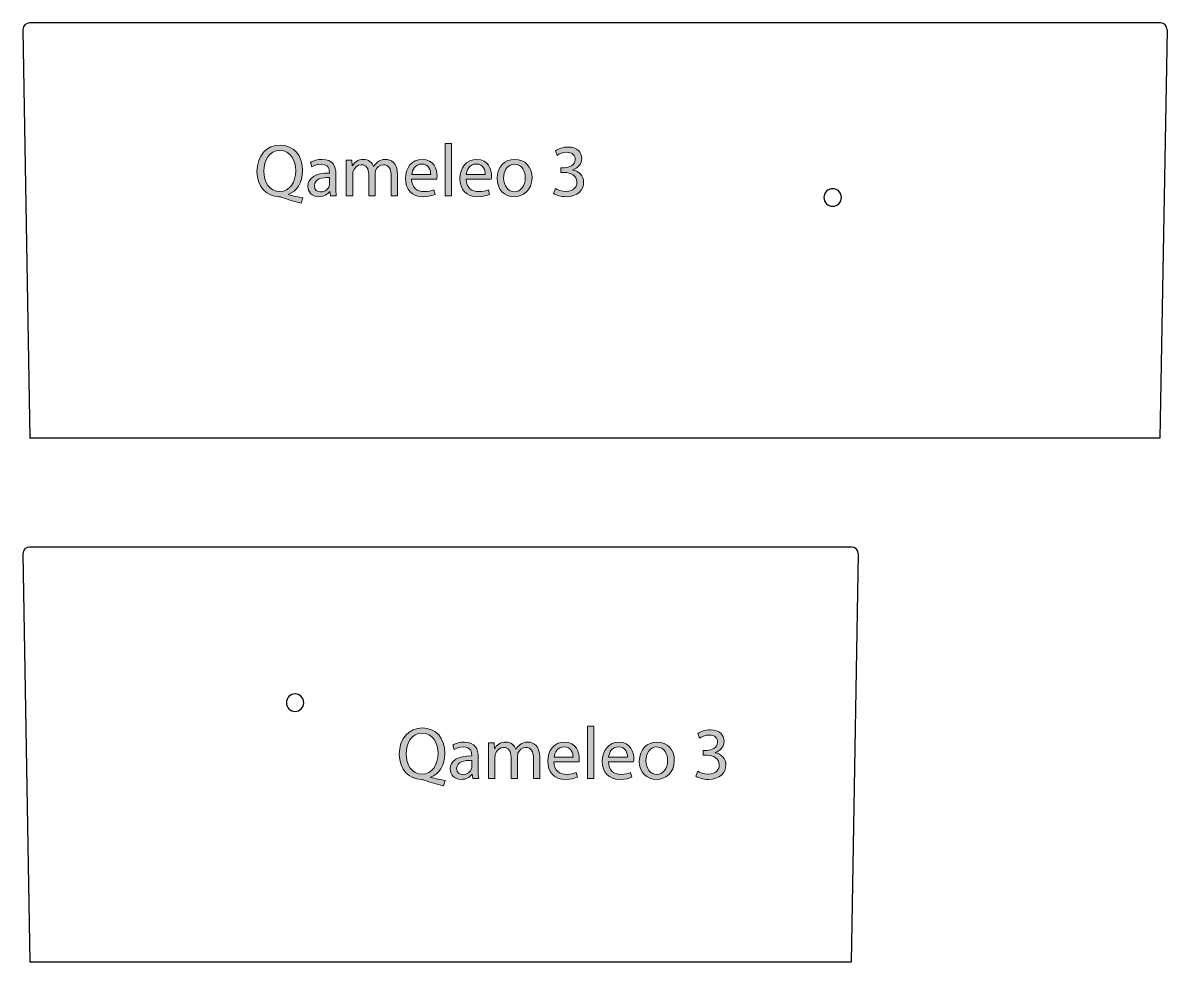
# Model space of a CAD drawing. Header units: inches. Extents: x 10 to 206, y 10 to 171.
import ezdxf

# ---------------------------------------------------------------- set-up
doc = ezdxf.new("R2010")
doc.units = ezdxf.units.IN
doc.header["$MEASUREMENT"] = 0
doc.layers.add('Calque 1', color=7, linetype='Continuous')

# ---------------------------------------------------------------- blocks, each defined once
blk = doc.blocks.new('block 2')
at = {"layer": 'Calque 1', "color": 7, "lineweight": 25, "true_color": 0xffffff}
blk.add_lwpolyline([(153.43, 80.11), (152.2, 10)], dxfattribs=at)
blk = doc.blocks.new('block 3')
at = {"layer": 'Calque 1', "color": 7, "lineweight": 25, "true_color": 0xffffff}
blk.add_lwpolyline([(10, 80.11), (11.22, 10)], dxfattribs=at)
blk = doc.blocks.new('block 4')
at = {"layer": 'Calque 1', "color": 7, "lineweight": 25, "true_color": 0xffffff}
blk.add_lwpolyline([(152.27, 81.28), (11.16, 81.28)], dxfattribs=at)
blk = doc.blocks.new('block 5')
at = {"layer": 'Calque 1', "color": 7, "lineweight": 25, "true_color": 0xffffff}
blk.add_open_spline([(11.16, 81.28), (10.52, 81.28), (10, 80.77), (10, 80.13), (10, 80.12), (10, 80.11), (10, 80.11)], degree=3, knots=[0, 0, 0, 0, 1, 1, 1, 2, 2, 2, 2], dxfattribs=at)
blk = doc.blocks.new('block 6')
at = {"layer": 'Calque 1', "color": 7, "lineweight": 25, "true_color": 0xffffff}
blk.add_open_spline([(153.43, 80.11), (153.44, 80.75), (152.93, 81.27), (152.29, 81.28), (152.29, 81.28), (152.28, 81.28), (152.27, 81.28)], degree=3, knots=[0, 0, 0, 0, 1, 1, 1, 2, 2, 2, 2], dxfattribs=at)
blk = doc.blocks.new('block 7')
at = {"layer": 'Calque 1', "color": 7, "lineweight": 25, "true_color": 0xffffff}
blk.add_lwpolyline([(152.2, 10), (11.22, 10)], dxfattribs=at)
blk = doc.blocks.new('block 8')
at = {"layer": 'Calque 1', "true_color": 0x1a171b}
h = blk.add_hatch(color=179, dxfattribs=at)
h.dxf.hatch_style = 2
edge = h.paths.add_edge_path()
edge.add_spline(control_points=[(82.19, 40.25), (81.03, 40.56), (79.9, 40.9), (78.91, 41.24), (78.72, 41.3), (78.56, 41.37), (78.39, 41.37), (76.35, 41.44), (74.62, 42.94), (74.62, 45.71), (74.62, 48.45), (76.28, 50.22), (78.59, 50.22), (80.93, 50.22), (82.44, 48.42), (82.44, 45.89), (82.44, 43.68), (81.43, 42.28), (80, 41.77), (80, 41.77), (80, 41.72), (80, 41.72), (80.85, 41.51), (81.78, 41.3), (82.5, 41.18), (82.5, 41.18), (82.19, 40.25), (82.19, 40.25)], knot_values=[0, 0, 0, 0, 1, 1, 1, 2, 2, 2, 3, 3, 3, 4, 4, 4, 5, 5, 5, 6, 6, 6, 7, 7, 7, 8, 8, 8, 9, 9, 9, 9], degree=3, periodic=1)
edge = h.paths.add_edge_path()
edge.add_spline(control_points=[(81.27, 45.83), (81.27, 47.55), (80.38, 49.32), (78.57, 49.32), (76.7, 49.32), (75.79, 47.59), (75.79, 45.74), (75.79, 43.91), (76.78, 42.27), (78.53, 42.27), (80.28, 42.27), (81.27, 43.88), (81.27, 45.83)], knot_values=[0, 0, 0, 0, 1, 1, 1, 2, 2, 2, 3, 3, 3, 4, 4, 4, 4], degree=3, periodic=1)
h = blk.add_hatch(color=179, dxfattribs=at)
h.dxf.hatch_style = 2
h.paths.add_polyline_path([(106.91, 50.52), (108.03, 50.52), (108.03, 41.51), (106.91, 41.51)])
h = blk.add_hatch(color=179, dxfattribs=at)
h.dxf.hatch_style = 2
edge = h.paths.add_edge_path()
edge.add_spline(control_points=[(125.85, 42.78), (126.17, 42.59), (126.89, 42.27), (127.68, 42.27), (129.1, 42.27), (129.56, 43.17), (129.55, 43.87), (129.53, 45.03), (128.49, 45.52), (127.41, 45.52), (127.41, 45.52), (126.79, 45.52), (126.79, 45.52), (126.79, 45.52), (126.79, 46.36), (126.79, 46.36), (126.79, 46.36), (127.41, 46.36), (127.41, 46.36), (128.22, 46.36), (129.25, 46.78), (129.25, 47.76), (129.25, 48.42), (128.83, 49), (127.81, 49), (127.15, 49), (126.51, 48.71), (126.16, 48.45), (126.16, 48.45), (125.85, 49.27), (125.85, 49.27), (126.29, 49.58), (127.13, 49.9), (128.02, 49.9), (129.65, 49.9), (130.38, 48.94), (130.38, 47.93), (130.38, 47.07), (129.86, 46.35), (128.86, 45.98), (128.86, 45.98), (128.86, 45.95), (128.86, 45.95), (129.88, 45.76), (130.69, 45), (130.7, 43.84), (130.7, 42.52), (129.66, 41.37), (127.69, 41.37), (126.76, 41.37), (125.95, 41.66), (125.55, 41.93), (125.55, 41.93), (125.85, 42.78), (125.85, 42.78)], knot_values=[0, 0, 0, 0, 1, 1, 1, 2, 2, 2, 3, 3, 3, 4, 4, 4, 5, 5, 5, 6, 6, 6, 7, 7, 7, 8, 8, 8, 9, 9, 9, 10, 10, 10, 11, 11, 11, 12, 12, 12, 13, 13, 13, 14, 14, 14, 15, 15, 15, 16, 16, 16, 17, 17, 17, 18, 18, 18, 18], degree=3, periodic=1)
h = blk.add_hatch(color=179, dxfattribs=at)
h.dxf.hatch_style = 2
edge = h.paths.add_edge_path()
edge.add_spline(control_points=[(88.16, 42.98), (88.16, 42.45), (88.18, 41.93), (88.25, 41.51), (88.25, 41.51), (87.24, 41.51), (87.24, 41.51), (87.24, 41.51), (87.15, 42.28), (87.15, 42.28), (87.15, 42.28), (87.12, 42.28), (87.12, 42.28), (86.77, 41.8), (86.11, 41.37), (85.24, 41.37), (83.99, 41.37), (83.36, 42.24), (83.36, 43.13), (83.36, 44.62), (84.68, 45.43), (87.05, 45.42), (87.05, 45.42), (87.05, 45.55), (87.05, 45.55), (87.05, 46.04), (86.91, 46.97), (85.65, 46.96), (85.07, 46.96), (84.47, 46.79), (84.04, 46.5), (84.04, 46.5), (83.79, 47.25), (83.79, 47.25), (84.3, 47.57), (85.05, 47.78), (85.82, 47.78), (87.7, 47.78), (88.16, 46.5), (88.16, 45.28), (88.16, 45.28), (88.16, 42.98), (88.16, 42.98)], knot_values=[0, 0, 0, 0, 1, 1, 1, 2, 2, 2, 3, 3, 3, 4, 4, 4, 5, 5, 5, 6, 6, 6, 7, 7, 7, 8, 8, 8, 9, 9, 9, 10, 10, 10, 11, 11, 11, 12, 12, 12, 13, 13, 13, 14, 14, 14, 14], degree=3, periodic=1)
edge = h.paths.add_edge_path()
edge.add_spline(control_points=[(87.08, 44.64), (85.86, 44.67), (84.47, 44.45), (84.47, 43.26), (84.47, 42.52), (84.96, 42.19), (85.52, 42.19), (86.33, 42.19), (86.85, 42.7), (87.03, 43.22), (87.06, 43.35), (87.08, 43.48), (87.08, 43.58), (87.08, 43.58), (87.08, 44.64), (87.08, 44.64)], knot_values=[0, 0, 0, 0, 1, 1, 1, 2, 2, 2, 3, 3, 3, 4, 4, 4, 5, 5, 5, 5], degree=3, periodic=1)
h = blk.add_hatch(color=179, dxfattribs=at)
h.dxf.hatch_style = 2
edge = h.paths.add_edge_path()
edge.add_spline(control_points=[(89.96, 45.99), (89.96, 46.64), (89.94, 47.15), (89.91, 47.65), (89.91, 47.65), (90.89, 47.65), (90.89, 47.65), (90.89, 47.65), (90.94, 46.65), (90.94, 46.65), (90.94, 46.65), (90.98, 46.65), (90.98, 46.65), (91.32, 47.24), (91.89, 47.78), (92.92, 47.78), (93.74, 47.78), (94.38, 47.27), (94.65, 46.55), (94.65, 46.55), (94.67, 46.55), (94.67, 46.55), (94.86, 46.91), (95.12, 47.16), (95.37, 47.35), (95.74, 47.63), (96.13, 47.78), (96.72, 47.78), (97.54, 47.78), (98.75, 47.25), (98.75, 45.11), (98.75, 45.11), (98.75, 41.51), (98.75, 41.51), (98.75, 41.51), (97.66, 41.51), (97.66, 41.51), (97.66, 41.51), (97.66, 44.98), (97.66, 44.98), (97.66, 46.17), (97.21, 46.87), (96.32, 46.87), (95.67, 46.87), (95.19, 46.4), (94.99, 45.86), (94.94, 45.7), (94.9, 45.51), (94.9, 45.31), (94.9, 45.31), (94.9, 41.51), (94.9, 41.51), (94.9, 41.51), (93.81, 41.51), (93.81, 41.51), (93.81, 41.51), (93.81, 45.19), (93.81, 45.19), (93.81, 46.17), (93.38, 46.87), (92.53, 46.87), (91.84, 46.87), (91.32, 46.31), (91.14, 45.75), (91.08, 45.6), (91.05, 45.39), (91.05, 45.2), (91.05, 45.2), (91.05, 41.51), (91.05, 41.51), (91.05, 41.51), (89.96, 41.51), (89.96, 41.51), (89.96, 41.51), (89.96, 45.99), (89.96, 45.99)], knot_values=[0, 0, 0, 0, 1, 1, 1, 2, 2, 2, 3, 3, 3, 4, 4, 4, 5, 5, 5, 6, 6, 6, 7, 7, 7, 8, 8, 8, 9, 9, 9, 10, 10, 10, 11, 11, 11, 12, 12, 12, 13, 13, 13, 14, 14, 14, 15, 15, 15, 16, 16, 16, 17, 17, 17, 18, 18, 18, 19, 19, 19, 20, 20, 20, 21, 21, 21, 22, 22, 22, 23, 23, 23, 24, 24, 24, 25, 25, 25, 25], degree=3, periodic=1)
h = blk.add_hatch(color=179, dxfattribs=at)
h.dxf.hatch_style = 2
edge = h.paths.add_edge_path()
edge.add_spline(control_points=[(101.17, 44.38), (101.2, 42.87), (102.15, 42.24), (103.28, 42.24), (104.08, 42.24), (104.58, 42.38), (104.98, 42.56), (104.98, 42.56), (105.19, 41.76), (105.19, 41.76), (104.79, 41.58), (104.11, 41.37), (103.13, 41.37), (101.24, 41.37), (100.11, 42.63), (100.11, 44.48), (100.11, 46.33), (101.2, 47.78), (102.99, 47.78), (105.01, 47.78), (105.53, 46.03), (105.53, 44.9), (105.53, 44.67), (105.52, 44.51), (105.49, 44.38), (105.49, 44.38), (101.17, 44.38), (101.17, 44.38)], knot_values=[0, 0, 0, 0, 1, 1, 1, 2, 2, 2, 3, 3, 3, 4, 4, 4, 5, 5, 5, 6, 6, 6, 7, 7, 7, 8, 8, 8, 9, 9, 9, 9], degree=3, periodic=1)
edge = h.paths.add_edge_path()
edge.add_spline(control_points=[(104.45, 45.18), (104.46, 45.88), (104.16, 46.98), (102.9, 46.98), (101.76, 46.98), (101.28, 45.95), (101.19, 45.18), (101.19, 45.18), (104.45, 45.18), (104.45, 45.18)], knot_values=[0, 0, 0, 0, 1, 1, 1, 2, 2, 2, 3, 3, 3, 3], degree=3, periodic=1)
h = blk.add_hatch(color=179, dxfattribs=at)
h.dxf.hatch_style = 2
edge = h.paths.add_edge_path()
edge.add_spline(control_points=[(110.53, 44.38), (110.56, 42.87), (111.51, 42.24), (112.64, 42.24), (113.44, 42.24), (113.94, 42.38), (114.34, 42.56), (114.34, 42.56), (114.55, 41.76), (114.55, 41.76), (114.15, 41.58), (113.47, 41.37), (112.49, 41.37), (110.6, 41.37), (109.47, 42.63), (109.47, 44.48), (109.47, 46.33), (110.56, 47.78), (112.35, 47.78), (114.37, 47.78), (114.89, 46.03), (114.89, 44.9), (114.89, 44.67), (114.88, 44.51), (114.85, 44.38), (114.85, 44.38), (110.53, 44.38), (110.53, 44.38)], knot_values=[0, 0, 0, 0, 1, 1, 1, 2, 2, 2, 3, 3, 3, 4, 4, 4, 5, 5, 5, 6, 6, 6, 7, 7, 7, 8, 8, 8, 9, 9, 9, 9], degree=3, periodic=1)
edge = h.paths.add_edge_path()
edge.add_spline(control_points=[(113.81, 45.18), (113.82, 45.88), (113.52, 46.98), (112.26, 46.98), (111.12, 46.98), (110.64, 45.95), (110.55, 45.18), (110.55, 45.18), (113.81, 45.18), (113.81, 45.18)], knot_values=[0, 0, 0, 0, 1, 1, 1, 2, 2, 2, 3, 3, 3, 3], degree=3, periodic=1)
h = blk.add_hatch(color=179, dxfattribs=at)
h.dxf.hatch_style = 2
edge = h.paths.add_edge_path()
edge.add_spline(control_points=[(121.84, 44.63), (121.84, 42.36), (120.25, 41.37), (118.78, 41.37), (117.13, 41.37), (115.83, 42.59), (115.83, 44.53), (115.83, 46.57), (117.19, 47.78), (118.88, 47.78), (120.64, 47.78), (121.84, 46.5), (121.84, 44.63)], knot_values=[0, 0, 0, 0, 1, 1, 1, 2, 2, 2, 3, 3, 3, 4, 4, 4, 4], degree=3, periodic=1)
edge = h.paths.add_edge_path()
edge.add_spline(control_points=[(116.97, 44.57), (116.97, 43.22), (117.73, 42.21), (118.83, 42.21), (119.89, 42.21), (120.69, 43.21), (120.69, 44.59), (120.69, 45.64), (120.17, 46.94), (118.85, 46.94), (117.54, 46.94), (116.97, 45.72), (116.97, 44.57)], knot_values=[0, 0, 0, 0, 1, 1, 1, 2, 2, 2, 3, 3, 3, 4, 4, 4, 4], degree=3, periodic=1)
at = {"layer": 'Calque 1', "lineweight": 0}
blk.add_lwpolyline([(106.91, 50.52), (108.03, 50.52), (108.03, 41.51), (106.91, 41.51), (106.91, 50.52)], dxfattribs=at)
for points, knots in [([(82.19, 40.25), (81.03, 40.56), (79.9, 40.9), (78.91, 41.24), (78.72, 41.3), (78.56, 41.37), (78.39, 41.37), (76.35, 41.44), (74.62, 42.94), (74.62, 45.71), (74.62, 48.45), (76.28, 50.22), (78.59, 50.22), (80.93, 50.22), (82.44, 48.42), (82.44, 45.89), (82.44, 43.68), (81.43, 42.28), (80, 41.77), (80, 41.77), (80, 41.72), (80, 41.72), (80.85, 41.51), (81.78, 41.3), (82.5, 41.18), (82.5, 41.18), (82.19, 40.25), (82.19, 40.25)], [0, 0, 0, 0, 1, 1, 1, 2, 2, 2, 3, 3, 3, 4, 4, 4, 5, 5, 5, 6, 6, 6, 7, 7, 7, 8, 8, 8, 9, 9, 9, 9]), ([(81.27, 45.83), (81.27, 47.55), (80.38, 49.32), (78.57, 49.32), (76.7, 49.32), (75.79, 47.59), (75.79, 45.74), (75.79, 43.91), (76.78, 42.27), (78.53, 42.27), (80.28, 42.27), (81.27, 43.88), (81.27, 45.83)], [0, 0, 0, 0, 1, 1, 1, 2, 2, 2, 3, 3, 3, 4, 4, 4, 4]), ([(125.85, 42.78), (126.17, 42.59), (126.89, 42.27), (127.68, 42.27), (129.1, 42.27), (129.56, 43.17), (129.55, 43.87), (129.53, 45.03), (128.49, 45.52), (127.41, 45.52), (127.41, 45.52), (126.79, 45.52), (126.79, 45.52), (126.79, 45.52), (126.79, 46.36), (126.79, 46.36), (126.79, 46.36), (127.41, 46.36), (127.41, 46.36), (128.22, 46.36), (129.25, 46.78), (129.25, 47.76), (129.25, 48.42), (128.83, 49), (127.81, 49), (127.15, 49), (126.51, 48.71), (126.16, 48.45), (126.16, 48.45), (125.85, 49.27), (125.85, 49.27), (126.29, 49.58), (127.13, 49.9), (128.02, 49.9), (129.65, 49.9), (130.38, 48.94), (130.38, 47.93), (130.38, 47.07), (129.86, 46.35), (128.86, 45.98), (128.86, 45.98), (128.86, 45.95), (128.86, 45.95), (129.88, 45.76), (130.69, 45), (130.7, 43.84), (130.7, 42.52), (129.66, 41.37), (127.69, 41.37), (126.76, 41.37), (125.95, 41.66), (125.55, 41.93), (125.55, 41.93), (125.85, 42.78), (125.85, 42.78)], [0, 0, 0, 0, 1, 1, 1, 2, 2, 2, 3, 3, 3, 4, 4, 4, 5, 5, 5, 6, 6, 6, 7, 7, 7, 8, 8, 8, 9, 9, 9, 10, 10, 10, 11, 11, 11, 12, 12, 12, 13, 13, 13, 14, 14, 14, 15, 15, 15, 16, 16, 16, 17, 17, 17, 18, 18, 18, 18]), ([(88.16, 42.98), (88.16, 42.45), (88.18, 41.93), (88.25, 41.51), (88.25, 41.51), (87.24, 41.51), (87.24, 41.51), (87.24, 41.51), (87.15, 42.28), (87.15, 42.28), (87.15, 42.28), (87.12, 42.28), (87.12, 42.28), (86.77, 41.8), (86.11, 41.37), (85.24, 41.37), (83.99, 41.37), (83.36, 42.24), (83.36, 43.13), (83.36, 44.62), (84.68, 45.43), (87.05, 45.42), (87.05, 45.42), (87.05, 45.55), (87.05, 45.55), (87.05, 46.04), (86.91, 46.97), (85.65, 46.96), (85.07, 46.96), (84.47, 46.79), (84.04, 46.5), (84.04, 46.5), (83.79, 47.25), (83.79, 47.25), (84.3, 47.57), (85.05, 47.78), (85.82, 47.78), (87.7, 47.78), (88.16, 46.5), (88.16, 45.28), (88.16, 45.28), (88.16, 42.98), (88.16, 42.98)], [0, 0, 0, 0, 1, 1, 1, 2, 2, 2, 3, 3, 3, 4, 4, 4, 5, 5, 5, 6, 6, 6, 7, 7, 7, 8, 8, 8, 9, 9, 9, 10, 10, 10, 11, 11, 11, 12, 12, 12, 13, 13, 13, 14, 14, 14, 14]), ([(89.96, 45.99), (89.96, 46.64), (89.94, 47.15), (89.91, 47.65), (89.91, 47.65), (90.89, 47.65), (90.89, 47.65), (90.89, 47.65), (90.94, 46.65), (90.94, 46.65), (90.94, 46.65), (90.98, 46.65), (90.98, 46.65), (91.32, 47.24), (91.89, 47.78), (92.92, 47.78), (93.74, 47.78), (94.38, 47.27), (94.65, 46.55), (94.65, 46.55), (94.67, 46.55), (94.67, 46.55), (94.86, 46.91), (95.12, 47.16), (95.37, 47.35), (95.74, 47.63), (96.13, 47.78), (96.72, 47.78), (97.54, 47.78), (98.75, 47.25), (98.75, 45.11), (98.75, 45.11), (98.75, 41.51), (98.75, 41.51), (98.75, 41.51), (97.66, 41.51), (97.66, 41.51), (97.66, 41.51), (97.66, 44.98), (97.66, 44.98), (97.66, 46.17), (97.21, 46.87), (96.32, 46.87), (95.67, 46.87), (95.19, 46.4), (94.99, 45.86), (94.94, 45.7), (94.9, 45.51), (94.9, 45.31), (94.9, 45.31), (94.9, 41.51), (94.9, 41.51), (94.9, 41.51), (93.81, 41.51), (93.81, 41.51), (93.81, 41.51), (93.81, 45.19), (93.81, 45.19), (93.81, 46.17), (93.38, 46.87), (92.53, 46.87), (91.84, 46.87), (91.32, 46.31), (91.14, 45.75), (91.08, 45.6), (91.05, 45.39), (91.05, 45.2), (91.05, 45.2), (91.05, 41.51), (91.05, 41.51), (91.05, 41.51), (89.96, 41.51), (89.96, 41.51), (89.96, 41.51), (89.96, 45.99), (89.96, 45.99)], [0, 0, 0, 0, 1, 1, 1, 2, 2, 2, 3, 3, 3, 4, 4, 4, 5, 5, 5, 6, 6, 6, 7, 7, 7, 8, 8, 8, 9, 9, 9, 10, 10, 10, 11, 11, 11, 12, 12, 12, 13, 13, 13, 14, 14, 14, 15, 15, 15, 16, 16, 16, 17, 17, 17, 18, 18, 18, 19, 19, 19, 20, 20, 20, 21, 21, 21, 22, 22, 22, 23, 23, 23, 24, 24, 24, 25, 25, 25, 25]), ([(101.17, 44.38), (101.2, 42.87), (102.15, 42.24), (103.28, 42.24), (104.08, 42.24), (104.58, 42.38), (104.98, 42.56), (104.98, 42.56), (105.19, 41.76), (105.19, 41.76), (104.79, 41.58), (104.11, 41.37), (103.13, 41.37), (101.24, 41.37), (100.11, 42.63), (100.11, 44.48), (100.11, 46.33), (101.2, 47.78), (102.99, 47.78), (105.01, 47.78), (105.53, 46.03), (105.53, 44.9), (105.53, 44.67), (105.52, 44.51), (105.49, 44.38), (105.49, 44.38), (101.17, 44.38), (101.17, 44.38)], [0, 0, 0, 0, 1, 1, 1, 2, 2, 2, 3, 3, 3, 4, 4, 4, 5, 5, 5, 6, 6, 6, 7, 7, 7, 8, 8, 8, 9, 9, 9, 9]), ([(110.53, 44.38), (110.56, 42.87), (111.51, 42.24), (112.64, 42.24), (113.44, 42.24), (113.94, 42.38), (114.34, 42.56), (114.34, 42.56), (114.55, 41.76), (114.55, 41.76), (114.15, 41.58), (113.47, 41.37), (112.49, 41.37), (110.6, 41.37), (109.47, 42.63), (109.47, 44.48), (109.47, 46.33), (110.56, 47.78), (112.35, 47.78), (114.37, 47.78), (114.89, 46.03), (114.89, 44.9), (114.89, 44.67), (114.88, 44.51), (114.85, 44.38), (114.85, 44.38), (110.53, 44.38), (110.53, 44.38)], [0, 0, 0, 0, 1, 1, 1, 2, 2, 2, 3, 3, 3, 4, 4, 4, 5, 5, 5, 6, 6, 6, 7, 7, 7, 8, 8, 8, 9, 9, 9, 9]), ([(121.84, 44.63), (121.84, 42.36), (120.25, 41.37), (118.78, 41.37), (117.13, 41.37), (115.83, 42.59), (115.83, 44.53), (115.83, 46.57), (117.19, 47.78), (118.88, 47.78), (120.64, 47.78), (121.84, 46.5), (121.84, 44.63)], [0, 0, 0, 0, 1, 1, 1, 2, 2, 2, 3, 3, 3, 4, 4, 4, 4]), ([(104.45, 45.18), (104.46, 45.88), (104.16, 46.98), (102.9, 46.98), (101.76, 46.98), (101.28, 45.95), (101.19, 45.18), (101.19, 45.18), (104.45, 45.18), (104.45, 45.18)], [0, 0, 0, 0, 1, 1, 1, 2, 2, 2, 3, 3, 3, 3]), ([(113.81, 45.18), (113.82, 45.88), (113.52, 46.98), (112.26, 46.98), (111.12, 46.98), (110.64, 45.95), (110.55, 45.18), (110.55, 45.18), (113.81, 45.18), (113.81, 45.18)], [0, 0, 0, 0, 1, 1, 1, 2, 2, 2, 3, 3, 3, 3]), ([(116.97, 44.57), (116.97, 43.22), (117.73, 42.21), (118.83, 42.21), (119.89, 42.21), (120.69, 43.21), (120.69, 44.59), (120.69, 45.64), (120.17, 46.94), (118.85, 46.94), (117.54, 46.94), (116.97, 45.72), (116.97, 44.57)], [0, 0, 0, 0, 1, 1, 1, 2, 2, 2, 3, 3, 3, 4, 4, 4, 4]), ([(87.08, 44.64), (85.86, 44.67), (84.47, 44.45), (84.47, 43.26), (84.47, 42.52), (84.96, 42.19), (85.52, 42.19), (86.33, 42.19), (86.85, 42.7), (87.03, 43.22), (87.06, 43.35), (87.08, 43.48), (87.08, 43.58), (87.08, 43.58), (87.08, 44.64), (87.08, 44.64)], [0, 0, 0, 0, 1, 1, 1, 2, 2, 2, 3, 3, 3, 4, 4, 4, 5, 5, 5, 5])]:
    blk.add_open_spline(points, degree=3, knots=knots, dxfattribs=at)
blk = doc.blocks.new('block 9')
at = {"layer": 'Calque 1', "color": 7, "lineweight": 25, "true_color": 0xffffff}
blk.add_open_spline([(206.43, 170.11), (206.44, 170.75), (205.94, 171.27), (205.3, 171.28), (205.29, 171.28), (205.28, 171.28), (205.28, 171.28)], degree=3, knots=[0, 0, 0, 0, 1, 1, 1, 2, 2, 2, 2], dxfattribs=at)
blk = doc.blocks.new('block 10')
at = {"layer": 'Calque 1', "color": 7, "lineweight": 25, "true_color": 0xffffff}
blk.add_open_spline([(11.16, 171.28), (10.52, 171.28), (10, 170.77), (10, 170.13), (10, 170.12), (10, 170.11), (10, 170.11)], degree=3, knots=[0, 0, 0, 0, 1, 1, 1, 2, 2, 2, 2], dxfattribs=at)
blk = doc.blocks.new('block 11')
at = {"layer": 'Calque 1', "color": 7, "lineweight": 25, "true_color": 0xffffff}
blk.add_lwpolyline([(205.28, 171.28), (11.16, 171.28)], dxfattribs=at)
blk = doc.blocks.new('block 12')
at = {"layer": 'Calque 1', "color": 7, "lineweight": 25, "true_color": 0xffffff}
blk.add_lwpolyline([(10, 170.11), (11.22, 100)], dxfattribs=at)
blk = doc.blocks.new('block 13')
at = {"layer": 'Calque 1', "color": 7, "lineweight": 25, "true_color": 0xffffff}
blk.add_lwpolyline([(206.43, 170.11), (205.21, 100)], dxfattribs=at)
blk = doc.blocks.new('block 14')
at = {"layer": 'Calque 1', "color": 7, "lineweight": 25, "true_color": 0xffffff}
blk.add_lwpolyline([(205.21, 100), (11.22, 100)], dxfattribs=at)
blk = doc.blocks.new('block 15')
at = {"layer": 'Calque 1', "true_color": 0x1a171b}
h = blk.add_hatch(color=179, dxfattribs=at)
h.dxf.hatch_style = 2
edge = h.paths.add_edge_path()
edge.add_spline(control_points=[(57.76, 140.32), (56.6, 140.62), (55.47, 140.96), (54.48, 141.31), (54.29, 141.37), (54.12, 141.43), (53.96, 141.43), (51.92, 141.51), (50.19, 143.01), (50.19, 145.78), (50.19, 148.52), (51.85, 150.29), (54.16, 150.29), (56.5, 150.29), (58.01, 148.48), (58.01, 145.95), (58.01, 143.75), (56.99, 142.35), (55.57, 141.84), (55.57, 141.84), (55.57, 141.79), (55.57, 141.79), (56.42, 141.57), (57.35, 141.37), (58.07, 141.24), (58.07, 141.24), (57.76, 140.32), (57.76, 140.32)], knot_values=[0, 0, 0, 0, 1, 1, 1, 2, 2, 2, 3, 3, 3, 4, 4, 4, 5, 5, 5, 6, 6, 6, 7, 7, 7, 8, 8, 8, 9, 9, 9, 9], degree=3, periodic=1)
edge = h.paths.add_edge_path()
edge.add_spline(control_points=[(56.84, 145.89), (56.84, 147.62), (55.95, 149.38), (54.14, 149.38), (52.27, 149.38), (51.36, 147.66), (51.36, 145.8), (51.36, 143.97), (52.35, 142.34), (54.1, 142.34), (55.85, 142.34), (56.84, 143.95), (56.84, 145.89)], knot_values=[0, 0, 0, 0, 1, 1, 1, 2, 2, 2, 3, 3, 3, 4, 4, 4, 4], degree=3, periodic=1)
h = blk.add_hatch(color=179, dxfattribs=at)
h.dxf.hatch_style = 2
h.paths.add_polyline_path([(82.48, 150.59), (83.6, 150.59), (83.6, 141.57), (82.48, 141.57)])
h = blk.add_hatch(color=179, dxfattribs=at)
h.dxf.hatch_style = 2
edge = h.paths.add_edge_path()
edge.add_spline(control_points=[(101.42, 142.84), (101.74, 142.65), (102.46, 142.34), (103.25, 142.34), (104.67, 142.34), (105.13, 143.24), (105.12, 143.94), (105.1, 145.09), (104.06, 145.59), (102.98, 145.59), (102.98, 145.59), (102.36, 145.59), (102.36, 145.59), (102.36, 145.59), (102.36, 146.42), (102.36, 146.42), (102.36, 146.42), (102.98, 146.42), (102.98, 146.42), (103.79, 146.42), (104.82, 146.84), (104.82, 147.82), (104.82, 148.48), (104.4, 149.07), (103.38, 149.07), (102.71, 149.07), (102.08, 148.77), (101.72, 148.52), (101.72, 148.52), (101.42, 149.33), (101.42, 149.33), (101.86, 149.65), (102.7, 149.97), (103.59, 149.97), (105.22, 149.97), (105.95, 149), (105.95, 148), (105.95, 147.14), (105.43, 146.41), (104.43, 146.04), (104.43, 146.04), (104.43, 146.02), (104.43, 146.02), (105.45, 145.83), (106.26, 145.07), (106.27, 143.91), (106.27, 142.59), (105.23, 141.43), (103.26, 141.43), (102.33, 141.43), (101.52, 141.73), (101.11, 141.99), (101.11, 141.99), (101.42, 142.84), (101.42, 142.84)], knot_values=[0, 0, 0, 0, 1, 1, 1, 2, 2, 2, 3, 3, 3, 4, 4, 4, 5, 5, 5, 6, 6, 6, 7, 7, 7, 8, 8, 8, 9, 9, 9, 10, 10, 10, 11, 11, 11, 12, 12, 12, 13, 13, 13, 14, 14, 14, 15, 15, 15, 16, 16, 16, 17, 17, 17, 18, 18, 18, 18], degree=3, periodic=1)
h = blk.add_hatch(color=179, dxfattribs=at)
h.dxf.hatch_style = 2
edge = h.paths.add_edge_path()
edge.add_spline(control_points=[(63.73, 143.05), (63.73, 142.51), (63.75, 141.99), (63.81, 141.57), (63.81, 141.57), (62.81, 141.57), (62.81, 141.57), (62.81, 141.57), (62.72, 142.35), (62.72, 142.35), (62.72, 142.35), (62.68, 142.35), (62.68, 142.35), (62.34, 141.87), (61.68, 141.43), (60.81, 141.43), (59.56, 141.43), (58.93, 142.31), (58.93, 143.2), (58.93, 144.69), (60.25, 145.5), (62.62, 145.49), (62.62, 145.49), (62.62, 145.61), (62.62, 145.61), (62.62, 146.11), (62.48, 147.03), (61.22, 147.02), (60.64, 147.02), (60.04, 146.86), (59.61, 146.56), (59.61, 146.56), (59.36, 147.31), (59.36, 147.31), (59.87, 147.63), (60.61, 147.85), (61.39, 147.85), (63.27, 147.85), (63.73, 146.56), (63.73, 145.35), (63.73, 145.35), (63.73, 143.05), (63.73, 143.05)], knot_values=[0, 0, 0, 0, 1, 1, 1, 2, 2, 2, 3, 3, 3, 4, 4, 4, 5, 5, 5, 6, 6, 6, 7, 7, 7, 8, 8, 8, 9, 9, 9, 10, 10, 10, 11, 11, 11, 12, 12, 12, 13, 13, 13, 14, 14, 14, 14], degree=3, periodic=1)
edge = h.paths.add_edge_path()
edge.add_spline(control_points=[(62.65, 144.71), (61.43, 144.74), (60.04, 144.52), (60.04, 143.33), (60.04, 142.59), (60.53, 142.26), (61.08, 142.26), (61.9, 142.26), (62.42, 142.77), (62.6, 143.29), (62.63, 143.42), (62.65, 143.54), (62.65, 143.64), (62.65, 143.64), (62.65, 144.71), (62.65, 144.71)], knot_values=[0, 0, 0, 0, 1, 1, 1, 2, 2, 2, 3, 3, 3, 4, 4, 4, 5, 5, 5, 5], degree=3, periodic=1)
h = blk.add_hatch(color=179, dxfattribs=at)
h.dxf.hatch_style = 2
edge = h.paths.add_edge_path()
edge.add_spline(control_points=[(65.53, 146.06), (65.53, 146.7), (65.5, 147.21), (65.48, 147.72), (65.48, 147.72), (66.46, 147.72), (66.46, 147.72), (66.46, 147.72), (66.51, 146.72), (66.51, 146.72), (66.51, 146.72), (66.55, 146.72), (66.55, 146.72), (66.89, 147.3), (67.46, 147.85), (68.49, 147.85), (69.31, 147.85), (69.95, 147.34), (70.22, 146.62), (70.22, 146.62), (70.24, 146.62), (70.24, 146.62), (70.43, 146.97), (70.69, 147.22), (70.94, 147.42), (71.31, 147.69), (71.7, 147.85), (72.29, 147.85), (73.11, 147.85), (74.32, 147.31), (74.32, 145.18), (74.32, 145.18), (74.32, 141.57), (74.32, 141.57), (74.32, 141.57), (73.22, 141.57), (73.22, 141.57), (73.22, 141.57), (73.22, 145.04), (73.22, 145.04), (73.22, 146.23), (72.78, 146.93), (71.89, 146.93), (71.24, 146.93), (70.76, 146.46), (70.56, 145.93), (70.51, 145.76), (70.47, 145.57), (70.47, 145.37), (70.47, 145.37), (70.47, 141.57), (70.47, 141.57), (70.47, 141.57), (69.38, 141.57), (69.38, 141.57), (69.38, 141.57), (69.38, 145.26), (69.38, 145.26), (69.38, 146.23), (68.95, 146.93), (68.09, 146.93), (67.41, 146.93), (66.89, 146.37), (66.71, 145.82), (66.65, 145.66), (66.62, 145.46), (66.62, 145.27), (66.62, 145.27), (66.62, 141.57), (66.62, 141.57), (66.62, 141.57), (65.53, 141.57), (65.53, 141.57), (65.53, 141.57), (65.53, 146.06), (65.53, 146.06)], knot_values=[0, 0, 0, 0, 1, 1, 1, 2, 2, 2, 3, 3, 3, 4, 4, 4, 5, 5, 5, 6, 6, 6, 7, 7, 7, 8, 8, 8, 9, 9, 9, 10, 10, 10, 11, 11, 11, 12, 12, 12, 13, 13, 13, 14, 14, 14, 15, 15, 15, 16, 16, 16, 17, 17, 17, 18, 18, 18, 19, 19, 19, 20, 20, 20, 21, 21, 21, 22, 22, 22, 23, 23, 23, 24, 24, 24, 25, 25, 25, 25], degree=3, periodic=1)
h = blk.add_hatch(color=179, dxfattribs=at)
h.dxf.hatch_style = 2
edge = h.paths.add_edge_path()
edge.add_spline(control_points=[(76.74, 144.44), (76.77, 142.93), (77.72, 142.31), (78.85, 142.31), (79.65, 142.31), (80.15, 142.45), (80.55, 142.63), (80.55, 142.63), (80.76, 141.83), (80.76, 141.83), (80.36, 141.65), (79.68, 141.43), (78.7, 141.43), (76.81, 141.43), (75.68, 142.69), (75.68, 144.55), (75.68, 146.4), (76.77, 147.85), (78.56, 147.85), (80.58, 147.85), (81.1, 146.09), (81.1, 144.96), (81.1, 144.74), (81.09, 144.57), (81.06, 144.44), (81.06, 144.44), (76.74, 144.44), (76.74, 144.44)], knot_values=[0, 0, 0, 0, 1, 1, 1, 2, 2, 2, 3, 3, 3, 4, 4, 4, 5, 5, 5, 6, 6, 6, 7, 7, 7, 8, 8, 8, 9, 9, 9, 9], degree=3, periodic=1)
edge = h.paths.add_edge_path()
edge.add_spline(control_points=[(80.02, 145.24), (80.03, 145.94), (79.73, 147.05), (78.47, 147.05), (77.33, 147.05), (76.85, 146.02), (76.76, 145.24), (76.76, 145.24), (80.02, 145.24), (80.02, 145.24)], knot_values=[0, 0, 0, 0, 1, 1, 1, 2, 2, 2, 3, 3, 3, 3], degree=3, periodic=1)
h = blk.add_hatch(color=179, dxfattribs=at)
h.dxf.hatch_style = 2
edge = h.paths.add_edge_path()
edge.add_spline(control_points=[(86.1, 144.44), (86.13, 142.93), (87.08, 142.31), (88.21, 142.31), (89.01, 142.31), (89.51, 142.45), (89.91, 142.63), (89.91, 142.63), (90.12, 141.83), (90.12, 141.83), (89.72, 141.65), (89.04, 141.43), (88.06, 141.43), (86.17, 141.43), (85.04, 142.69), (85.04, 144.55), (85.04, 146.4), (86.13, 147.85), (87.92, 147.85), (89.94, 147.85), (90.46, 146.09), (90.46, 144.96), (90.46, 144.74), (90.45, 144.57), (90.42, 144.44), (90.42, 144.44), (86.1, 144.44), (86.1, 144.44)], knot_values=[0, 0, 0, 0, 1, 1, 1, 2, 2, 2, 3, 3, 3, 4, 4, 4, 5, 5, 5, 6, 6, 6, 7, 7, 7, 8, 8, 8, 9, 9, 9, 9], degree=3, periodic=1)
edge = h.paths.add_edge_path()
edge.add_spline(control_points=[(89.38, 145.24), (89.39, 145.94), (89.09, 147.05), (87.83, 147.05), (86.69, 147.05), (86.21, 146.02), (86.12, 145.24), (86.12, 145.24), (89.38, 145.24), (89.38, 145.24)], knot_values=[0, 0, 0, 0, 1, 1, 1, 2, 2, 2, 3, 3, 3, 3], degree=3, periodic=1)
h = blk.add_hatch(color=179, dxfattribs=at)
h.dxf.hatch_style = 2
edge = h.paths.add_edge_path()
edge.add_spline(control_points=[(97.41, 144.7), (97.41, 142.42), (95.82, 141.43), (94.35, 141.43), (92.69, 141.43), (91.4, 142.65), (91.4, 144.6), (91.4, 146.64), (92.76, 147.85), (94.45, 147.85), (96.21, 147.85), (97.41, 146.56), (97.41, 144.7)], knot_values=[0, 0, 0, 0, 1, 1, 1, 2, 2, 2, 3, 3, 3, 4, 4, 4, 4], degree=3, periodic=1)
edge = h.paths.add_edge_path()
edge.add_spline(control_points=[(92.54, 144.63), (92.54, 143.29), (93.3, 142.27), (94.4, 142.27), (95.46, 142.27), (96.26, 143.28), (96.26, 144.66), (96.26, 145.7), (95.74, 147.01), (94.42, 147.01), (93.11, 147.01), (92.54, 145.79), (92.54, 144.63)], knot_values=[0, 0, 0, 0, 1, 1, 1, 2, 2, 2, 3, 3, 3, 4, 4, 4, 4], degree=3, periodic=1)
at = {"layer": 'Calque 1', "lineweight": 0}
blk.add_lwpolyline([(82.48, 150.59), (83.6, 150.59), (83.6, 141.57), (82.48, 141.57), (82.48, 150.59)], dxfattribs=at)
for points, knots in [([(57.76, 140.32), (56.6, 140.62), (55.47, 140.96), (54.48, 141.31), (54.29, 141.37), (54.12, 141.43), (53.96, 141.43), (51.92, 141.51), (50.19, 143.01), (50.19, 145.78), (50.19, 148.52), (51.85, 150.29), (54.16, 150.29), (56.5, 150.29), (58.01, 148.48), (58.01, 145.95), (58.01, 143.75), (56.99, 142.35), (55.57, 141.84), (55.57, 141.84), (55.57, 141.79), (55.57, 141.79), (56.42, 141.57), (57.35, 141.37), (58.07, 141.24), (58.07, 141.24), (57.76, 140.32), (57.76, 140.32)], [0, 0, 0, 0, 1, 1, 1, 2, 2, 2, 3, 3, 3, 4, 4, 4, 5, 5, 5, 6, 6, 6, 7, 7, 7, 8, 8, 8, 9, 9, 9, 9]), ([(56.84, 145.89), (56.84, 147.62), (55.95, 149.38), (54.14, 149.38), (52.27, 149.38), (51.36, 147.66), (51.36, 145.8), (51.36, 143.97), (52.35, 142.34), (54.1, 142.34), (55.85, 142.34), (56.84, 143.95), (56.84, 145.89)], [0, 0, 0, 0, 1, 1, 1, 2, 2, 2, 3, 3, 3, 4, 4, 4, 4]), ([(101.42, 142.84), (101.74, 142.65), (102.46, 142.34), (103.25, 142.34), (104.67, 142.34), (105.13, 143.24), (105.12, 143.94), (105.1, 145.09), (104.06, 145.59), (102.98, 145.59), (102.98, 145.59), (102.36, 145.59), (102.36, 145.59), (102.36, 145.59), (102.36, 146.42), (102.36, 146.42), (102.36, 146.42), (102.98, 146.42), (102.98, 146.42), (103.79, 146.42), (104.82, 146.84), (104.82, 147.82), (104.82, 148.48), (104.4, 149.07), (103.38, 149.07), (102.71, 149.07), (102.08, 148.77), (101.72, 148.52), (101.72, 148.52), (101.42, 149.33), (101.42, 149.33), (101.86, 149.65), (102.7, 149.97), (103.59, 149.97), (105.22, 149.97), (105.95, 149), (105.95, 148), (105.95, 147.14), (105.43, 146.41), (104.43, 146.04), (104.43, 146.04), (104.43, 146.02), (104.43, 146.02), (105.45, 145.83), (106.26, 145.07), (106.27, 143.91), (106.27, 142.59), (105.23, 141.43), (103.26, 141.43), (102.33, 141.43), (101.52, 141.73), (101.11, 141.99), (101.11, 141.99), (101.42, 142.84), (101.42, 142.84)], [0, 0, 0, 0, 1, 1, 1, 2, 2, 2, 3, 3, 3, 4, 4, 4, 5, 5, 5, 6, 6, 6, 7, 7, 7, 8, 8, 8, 9, 9, 9, 10, 10, 10, 11, 11, 11, 12, 12, 12, 13, 13, 13, 14, 14, 14, 15, 15, 15, 16, 16, 16, 17, 17, 17, 18, 18, 18, 18]), ([(63.73, 143.05), (63.73, 142.51), (63.75, 141.99), (63.81, 141.57), (63.81, 141.57), (62.81, 141.57), (62.81, 141.57), (62.81, 141.57), (62.72, 142.35), (62.72, 142.35), (62.72, 142.35), (62.68, 142.35), (62.68, 142.35), (62.34, 141.87), (61.68, 141.43), (60.81, 141.43), (59.56, 141.43), (58.93, 142.31), (58.93, 143.2), (58.93, 144.69), (60.25, 145.5), (62.62, 145.49), (62.62, 145.49), (62.62, 145.61), (62.62, 145.61), (62.62, 146.11), (62.48, 147.03), (61.22, 147.02), (60.64, 147.02), (60.04, 146.86), (59.61, 146.56), (59.61, 146.56), (59.36, 147.31), (59.36, 147.31), (59.87, 147.63), (60.61, 147.85), (61.39, 147.85), (63.27, 147.85), (63.73, 146.56), (63.73, 145.35), (63.73, 145.35), (63.73, 143.05), (63.73, 143.05)], [0, 0, 0, 0, 1, 1, 1, 2, 2, 2, 3, 3, 3, 4, 4, 4, 5, 5, 5, 6, 6, 6, 7, 7, 7, 8, 8, 8, 9, 9, 9, 10, 10, 10, 11, 11, 11, 12, 12, 12, 13, 13, 13, 14, 14, 14, 14]), ([(65.53, 146.06), (65.53, 146.7), (65.5, 147.21), (65.48, 147.72), (65.48, 147.72), (66.46, 147.72), (66.46, 147.72), (66.46, 147.72), (66.51, 146.72), (66.51, 146.72), (66.51, 146.72), (66.55, 146.72), (66.55, 146.72), (66.89, 147.3), (67.46, 147.85), (68.49, 147.85), (69.31, 147.85), (69.95, 147.34), (70.22, 146.62), (70.22, 146.62), (70.24, 146.62), (70.24, 146.62), (70.43, 146.97), (70.69, 147.22), (70.94, 147.42), (71.31, 147.69), (71.7, 147.85), (72.29, 147.85), (73.11, 147.85), (74.32, 147.31), (74.32, 145.18), (74.32, 145.18), (74.32, 141.57), (74.32, 141.57), (74.32, 141.57), (73.22, 141.57), (73.22, 141.57), (73.22, 141.57), (73.22, 145.04), (73.22, 145.04), (73.22, 146.23), (72.78, 146.93), (71.89, 146.93), (71.24, 146.93), (70.76, 146.46), (70.56, 145.93), (70.51, 145.76), (70.47, 145.57), (70.47, 145.37), (70.47, 145.37), (70.47, 141.57), (70.47, 141.57), (70.47, 141.57), (69.38, 141.57), (69.38, 141.57), (69.38, 141.57), (69.38, 145.26), (69.38, 145.26), (69.38, 146.23), (68.95, 146.93), (68.09, 146.93), (67.41, 146.93), (66.89, 146.37), (66.71, 145.82), (66.65, 145.66), (66.62, 145.46), (66.62, 145.27), (66.62, 145.27), (66.62, 141.57), (66.62, 141.57), (66.62, 141.57), (65.53, 141.57), (65.53, 141.57), (65.53, 141.57), (65.53, 146.06), (65.53, 146.06)], [0, 0, 0, 0, 1, 1, 1, 2, 2, 2, 3, 3, 3, 4, 4, 4, 5, 5, 5, 6, 6, 6, 7, 7, 7, 8, 8, 8, 9, 9, 9, 10, 10, 10, 11, 11, 11, 12, 12, 12, 13, 13, 13, 14, 14, 14, 15, 15, 15, 16, 16, 16, 17, 17, 17, 18, 18, 18, 19, 19, 19, 20, 20, 20, 21, 21, 21, 22, 22, 22, 23, 23, 23, 24, 24, 24, 25, 25, 25, 25]), ([(76.74, 144.44), (76.77, 142.93), (77.72, 142.31), (78.85, 142.31), (79.65, 142.31), (80.15, 142.45), (80.55, 142.63), (80.55, 142.63), (80.76, 141.83), (80.76, 141.83), (80.36, 141.65), (79.68, 141.43), (78.7, 141.43), (76.81, 141.43), (75.68, 142.69), (75.68, 144.55), (75.68, 146.4), (76.77, 147.85), (78.56, 147.85), (80.58, 147.85), (81.1, 146.09), (81.1, 144.96), (81.1, 144.74), (81.09, 144.57), (81.06, 144.44), (81.06, 144.44), (76.74, 144.44), (76.74, 144.44)], [0, 0, 0, 0, 1, 1, 1, 2, 2, 2, 3, 3, 3, 4, 4, 4, 5, 5, 5, 6, 6, 6, 7, 7, 7, 8, 8, 8, 9, 9, 9, 9]), ([(86.1, 144.44), (86.13, 142.93), (87.08, 142.31), (88.21, 142.31), (89.01, 142.31), (89.51, 142.45), (89.91, 142.63), (89.91, 142.63), (90.12, 141.83), (90.12, 141.83), (89.72, 141.65), (89.04, 141.43), (88.06, 141.43), (86.17, 141.43), (85.04, 142.69), (85.04, 144.55), (85.04, 146.4), (86.13, 147.85), (87.92, 147.85), (89.94, 147.85), (90.46, 146.09), (90.46, 144.96), (90.46, 144.74), (90.45, 144.57), (90.42, 144.44), (90.42, 144.44), (86.1, 144.44), (86.1, 144.44)], [0, 0, 0, 0, 1, 1, 1, 2, 2, 2, 3, 3, 3, 4, 4, 4, 5, 5, 5, 6, 6, 6, 7, 7, 7, 8, 8, 8, 9, 9, 9, 9]), ([(97.41, 144.7), (97.41, 142.42), (95.82, 141.43), (94.35, 141.43), (92.69, 141.43), (91.4, 142.65), (91.4, 144.6), (91.4, 146.64), (92.76, 147.85), (94.45, 147.85), (96.21, 147.85), (97.41, 146.56), (97.41, 144.7)], [0, 0, 0, 0, 1, 1, 1, 2, 2, 2, 3, 3, 3, 4, 4, 4, 4]), ([(80.02, 145.24), (80.03, 145.94), (79.73, 147.05), (78.47, 147.05), (77.33, 147.05), (76.85, 146.02), (76.76, 145.24), (76.76, 145.24), (80.02, 145.24), (80.02, 145.24)], [0, 0, 0, 0, 1, 1, 1, 2, 2, 2, 3, 3, 3, 3]), ([(89.38, 145.24), (89.39, 145.94), (89.09, 147.05), (87.83, 147.05), (86.69, 147.05), (86.21, 146.02), (86.12, 145.24), (86.12, 145.24), (89.38, 145.24), (89.38, 145.24)], [0, 0, 0, 0, 1, 1, 1, 2, 2, 2, 3, 3, 3, 3]), ([(92.54, 144.63), (92.54, 143.29), (93.3, 142.27), (94.4, 142.27), (95.46, 142.27), (96.26, 143.28), (96.26, 144.66), (96.26, 145.7), (95.74, 147.01), (94.42, 147.01), (93.11, 147.01), (92.54, 145.79), (92.54, 144.63)], [0, 0, 0, 0, 1, 1, 1, 2, 2, 2, 3, 3, 3, 4, 4, 4, 4]), ([(62.65, 144.71), (61.43, 144.74), (60.04, 144.52), (60.04, 143.33), (60.04, 142.59), (60.53, 142.26), (61.08, 142.26), (61.9, 142.26), (62.42, 142.77), (62.6, 143.29), (62.63, 143.42), (62.65, 143.54), (62.65, 143.64), (62.65, 143.64), (62.65, 144.71), (62.65, 144.71)], [0, 0, 0, 0, 1, 1, 1, 2, 2, 2, 3, 3, 3, 4, 4, 4, 5, 5, 5, 5])]:
    blk.add_open_spline(points, degree=3, knots=knots, dxfattribs=at)

msp = doc.modelspace()

# ---------------------------------------------------------------- linework, layer by layer
at = {"layer": 'Calque 1', "color": 7, "lineweight": 25, "true_color": 0xffffff}
for points in [[(149.02, 139.8), (148.19, 139.8), (147.52, 140.47), (147.52, 141.3), (147.52, 142.13), (148.19, 142.8), (149.02, 142.8), (149.85, 142.8), (150.52, 142.13), (150.52, 141.3), (150.52, 140.47), (149.85, 139.8), (149.02, 139.8)], [(58.23, 54.55), (58.23, 53.72), (57.56, 53.05), (56.73, 53.05), (55.91, 53.05), (55.23, 53.72), (55.23, 54.55), (55.23, 55.38), (55.91, 56.05), (56.73, 56.05), (57.56, 56.05), (58.23, 55.38), (58.23, 54.55)]]:
    msp.add_open_spline(points, degree=3, knots=[0, 0, 0, 0, 1, 1, 1, 2, 2, 2, 3, 3, 3, 4, 4, 4, 4], dxfattribs=at)

# ---------------------------------------------------------------- block references
at = {"layer": 'Calque 1'}
for name in ['block 10', 'block 11', 'block 9', 'block 12', 'block 13', 'block 15', 'block 14', 'block 5', 'block 4', 'block 6', 'block 3', 'block 2', 'block 8', 'block 7']:
    msp.add_blockref(name, (0, 0), dxfattribs=at)

doc.saveas('drawing.dxf')
